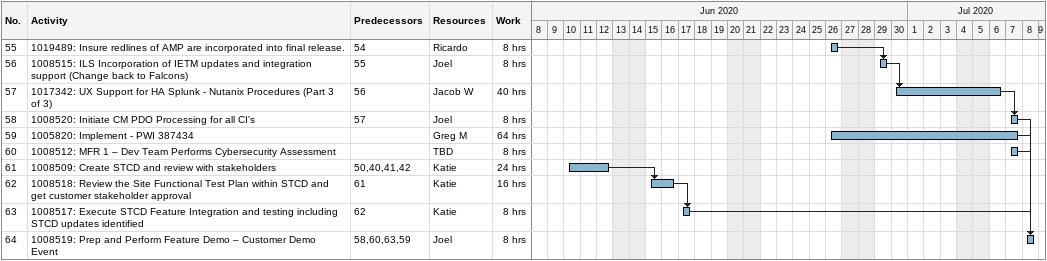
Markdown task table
| ID | Task | Start | Finish | Predecessors | Resources | Work (h) |
|---|---|---|---|---|---|---|
| 55 | 1019489: Insure redlines of AMP are incorporated into final release. | 2020-06-26 | 2020-06-26 | 54 | Ricardo | 8 |
| 56 | 1008515: ILS Incorporation of IETM updates and integration support (Change back to Falcons) | 2020-06-29 | 2020-06-29 | 55 | Joel | 8 |
| 57 | 1017342: UX Support for HA Splunk - Nutanix Procedures (Part 3 of 3) | 2020-06-30 | 2020-07-06 | 56 | Jacob W | 40 |
| 58 | 1008520: Initiate CM PDO Processing for all CI's | 2020-07-07 | 2020-07-07 | 57 | Joel | 8 |
| 59 | 1005820: Implement - PWI 387434 | 2020-06-26 | 2020-07-07 |  | Greg M | 64 |
| 60 | 1008512: MFR 1 – Dev Team Performs Cybersecurity Assessment | 2020-07-07 | 2020-07-07 |  | TBD | 8 |
| 61 | 1008509: Create STCD and review with stakeholders | 2020-06-10 | 2020-06-12 | 50, 40, 41, 42 | Katie | 24 |
| 62 | 1008518: Review the Site Functional Test Plan within STCD and get customer stakeholder approval | 2020-06-15 | 2020-06-16 | 61 | Katie | 16 |
| 63 | 1008517: Execute STCD Feature Integration and testing including STCD updates identified | 2020-06-17 | 2020-06-17 | 62 | Katie | 8 |
| 64 | 1008519: Prep and Perform Feature Demo – Customer Demo Event | 2020-07-08 | 2020-07-08 | 58, 60, 63, 59 | Joel | 8 |
